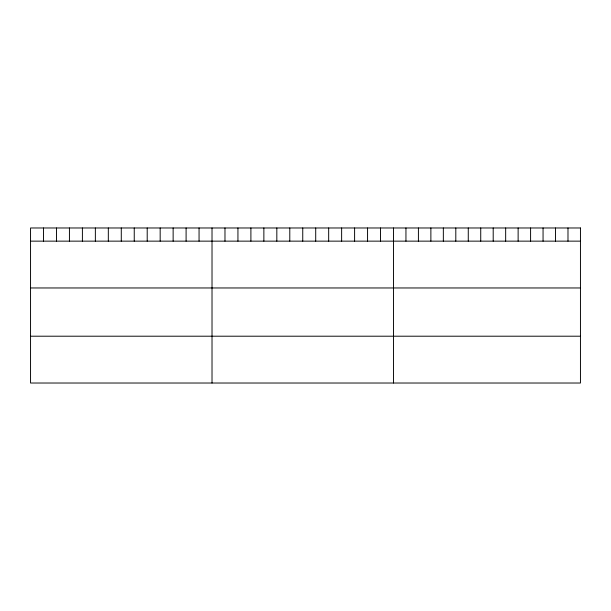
<?xml version="1.0" encoding="UTF-8"?>
<svg xmlns="http://www.w3.org/2000/svg" width="611" height="611" viewBox="0 0 611 611"><rect width="100%" height="100%" fill="white"/><g stroke="black" fill="none" stroke-linecap="round" stroke-linejoin="round"><path stroke-width="0.92" d="M30.55 241.139L580.45 241.139M30.55 287.964L580.45 287.964M30.55 336.203L580.45 336.203M567.986 227.979L567.986 241.139M555.521 227.979L555.521 241.139M543.057 227.979L543.057 241.139M530.592 227.979L530.592 241.139M518.128 227.979L518.128 241.139M505.664 227.979L505.664 241.139M493.199 227.979L493.199 241.139M480.735 227.979L480.735 241.139M468.27 227.979L468.27 241.139M455.806 227.979L455.806 241.139M443.342 227.979L443.342 241.139M430.877 227.979L430.877 241.139M418.413 227.979L418.413 241.139M405.948 227.979L405.948 241.139M393.484 227.979L393.484 383.021M380.523 227.979L380.523 241.139M367.562 227.979L367.562 241.139M354.601 227.979L354.601 241.139M341.633 227.979L341.633 241.139M328.672 227.979L328.672 241.139M315.711 227.979L315.711 241.139M302.75 227.979L302.75 241.139M289.79 227.979L289.79 241.139M276.829 227.979L276.829 241.139M263.868 227.979L263.868 241.139M250.9 227.979L250.9 241.139M237.939 227.979L237.939 241.139M224.978 227.979L224.978 241.139M212.017 227.979L212.017 383.021M199.056 227.979L199.056 241.139M186.095 227.979L186.095 241.139M173.134 227.979L173.134 241.139M160.166 227.979L160.166 241.139M147.205 227.979L147.205 241.139M134.244 227.979L134.244 241.139M121.284 227.979L121.284 241.139M108.323 227.979L108.323 241.139M95.362 227.979L95.362 241.139M82.401 227.979L82.401 241.139M69.433 227.979L69.433 241.139M56.472 227.979L56.472 241.139M43.511 227.979L43.511 241.139M580.45 227.979L30.55 227.979L30.55 383.021L580.45 383.021L580.45 227.979"/></g></svg>
